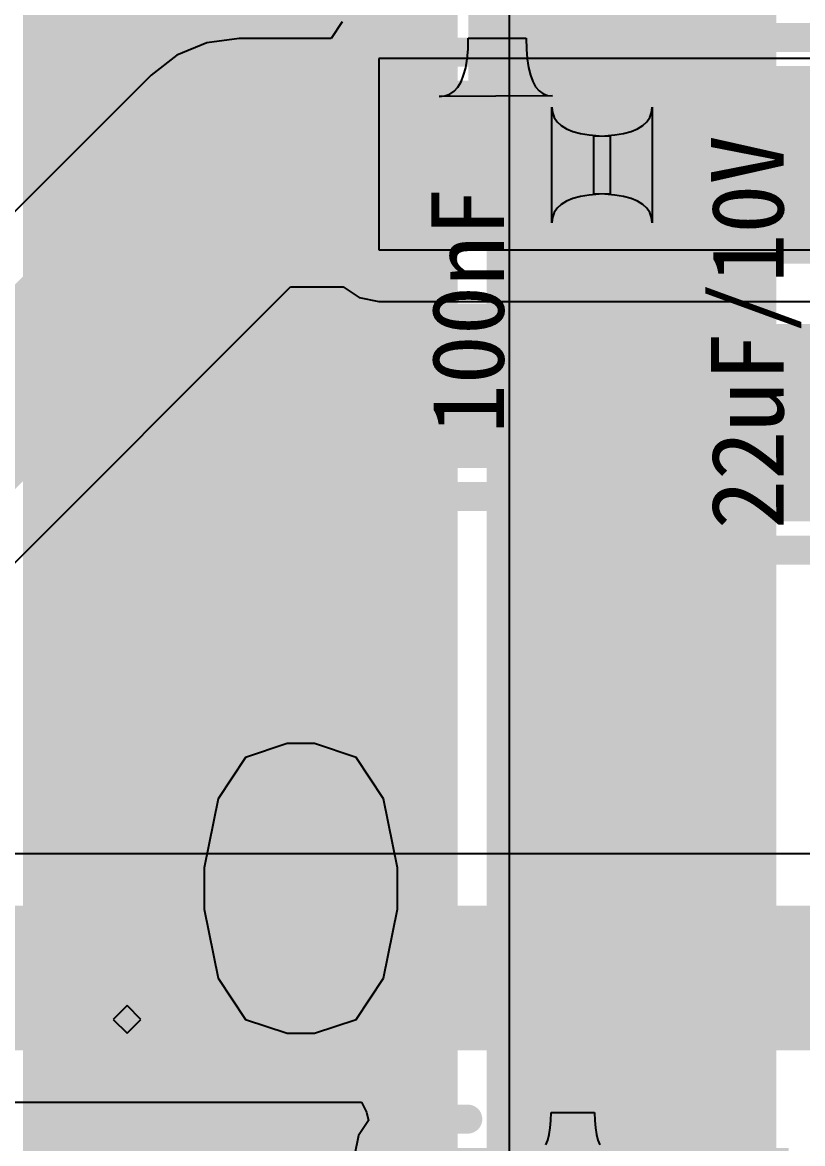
# Model space of a CAD drawing. Header units: millimetres. Extents: x -30 to 3.5, y -1.1 to 91.3.
# Drawn here: x -19.43 to -14.04, y 41.5 to 49.25 of the extents above; entities that cross this region are included whole.
import ezdxf

# ---------------------------------------------------------------- set-up
doc = ezdxf.new("R2010")
doc.units = ezdxf.units.MM
for name, color, linetype in [('BottomLayer', 5, 'Continuous'), ('MultiLayer', 9, 'Continuous'), ('TopLayer', 1, 'Continuous'), ('TopOverlay', 2, 'Continuous'), ('TopPaste', 8, 'Continuous'), ('TopSolder', 216, 'Continuous'), ('ViaHoleLayer', 16, 'Continuous')]:
    doc.layers.add(name, color=color, linetype=linetype)

# ---------------------------------------------------------------- blocks, each defined once
blk = doc.blocks.new('LC_0402_R_15')
at = {"layer": 'TopLayer'}
for points in [[(-0.725, -0.325), (-0.125, -0.325), (-0.725, 0.325), (-0.125, 0.325)], [(0.125, -0.325), (0.725, -0.325), (0.125, 0.325), (0.725, 0.325)]]:
    blk.add_solid(points, dxfattribs=at)
at = {"layer": 'TopOverlay', "const_width": 0.2}
for points in [[(-0.975, 0.575), (-0.3, 0.575)], [(-0.975, -0.575), (-0.975, 0.575)], [(0.3, 0.575), (0.975, 0.575)], [(0.975, -0.575), (0.975, 0.575)], [(-0.975, -0.575), (-0.3, -0.575)], [(0.3, -0.575), (0.975, -0.575)]]:
    blk.add_lwpolyline(points, dxfattribs=at)
at = {"layer": 'TopOverlay', "const_width": 0.1}
for points in [[(-1.025, 0.575, 1), (-0.925, 0.575, 1)], [(-1.025, 0.575, 1), (-0.925, 0.575, 1)], [(-0.35, 0.575, 1), (-0.25, 0.575, 1)], [(0.25, 0.575, 1), (0.35, 0.575, 1)], [(0.925, 0.575, 1), (1.025, 0.575, 1)], [(0.925, 0.575, 1), (1.025, 0.575, 1)], [(-1.025, -0.575, 1), (-0.925, -0.575, 1)], [(-1.025, -0.575, 1), (-0.925, -0.575, 1)], [(-0.35, -0.575, 1), (-0.25, -0.575, 1)], [(0.25, -0.575, 1), (0.35, -0.575, 1)], [(0.925, -0.575, 1), (1.025, -0.575, 1)], [(0.925, -0.575, 1), (1.025, -0.575, 1)]]:
    blk.add_lwpolyline(points, format="xyb", close=True, dxfattribs=at)
at = {"layer": 'TopPaste'}
for points in [[(-0.725, -0.325), (-0.125, -0.325), (-0.725, 0.325), (-0.125, 0.325)], [(0.125, -0.325), (0.725, -0.325), (0.125, 0.325), (0.725, 0.325)]]:
    blk.add_solid(points, dxfattribs=at)
at = {"layer": 'TopSolder'}
for points in [[(-0.7758, -0.3758), (-0.0742, -0.3758), (-0.7758, 0.3758), (-0.0742, 0.3758)], [(0.0742, -0.3758), (0.7758, -0.3758), (0.0742, 0.3758), (0.7758, 0.3758)]]:
    blk.add_solid(points, dxfattribs=at)
blk = doc.blocks.new('LC_0402_R_16')
at = {"layer": 'TopLayer'}
for points in [[(-0.725, -0.325), (-0.125, -0.325), (-0.725, 0.325), (-0.125, 0.325)], [(0.125, -0.325), (0.725, -0.325), (0.125, 0.325), (0.725, 0.325)]]:
    blk.add_solid(points, dxfattribs=at)
at = {"layer": 'TopOverlay', "const_width": 0.2}
for points in [[(-0.3, 0.575), (-0.975, 0.575)], [(-0.975, 0.575), (-0.975, -0.575)], [(0.975, 0.575), (0.3, 0.575)], [(0.975, 0.575), (0.975, -0.575)], [(-0.3, -0.575), (-0.975, -0.575)], [(0.975, -0.575), (0.3, -0.575)]]:
    blk.add_lwpolyline(points, dxfattribs=at)
at = {"layer": 'TopOverlay', "const_width": 0.1}
for points in [[(-1.025, 0.575, 1), (-0.925, 0.575, 1)], [(-1.025, 0.575, 1), (-0.925, 0.575, 1)], [(-0.35, 0.575, 1), (-0.25, 0.575, 1)], [(0.25, 0.575, 1), (0.35, 0.575, 1)], [(0.925, 0.575, 1), (1.025, 0.575, 1)], [(0.925, 0.575, 1), (1.025, 0.575, 1)], [(-1.025, -0.575, 1), (-0.925, -0.575, 1)], [(-1.025, -0.575, 1), (-0.925, -0.575, 1)], [(-0.35, -0.575, 1), (-0.25, -0.575, 1)], [(0.25, -0.575, 1), (0.35, -0.575, 1)], [(0.925, -0.575, 1), (1.025, -0.575, 1)], [(0.925, -0.575, 1), (1.025, -0.575, 1)]]:
    blk.add_lwpolyline(points, format="xyb", close=True, dxfattribs=at)
at = {"layer": 'TopPaste'}
for points in [[(-0.725, -0.325), (-0.125, -0.325), (-0.725, 0.325), (-0.125, 0.325)], [(0.125, -0.325), (0.725, -0.325), (0.125, 0.325), (0.725, 0.325)]]:
    blk.add_solid(points, dxfattribs=at)
at = {"layer": 'TopSolder'}
for points in [[(-0.7758, -0.3758), (-0.0742, -0.3758), (-0.7758, 0.3758), (-0.0742, 0.3758)], [(0.0742, -0.3758), (0.7758, -0.3758), (0.0742, 0.3758), (0.7758, 0.3758)]]:
    blk.add_solid(points, dxfattribs=at)
blk = doc.blocks.new('LC_0603_C_54')
at = {"layer": 'TopLayer'}
for points in [[(-1.235, -0.49), (-0.305, -0.49), (-1.235, 0.49), (-0.305, 0.49)], [(0.305, -0.49), (1.235, -0.49), (0.305, 0.49), (1.235, 0.49)]]:
    blk.add_solid(points, dxfattribs=at)
at = {"layer": 'TopOverlay', "const_width": 0.2}
for points in [[(-1.535, 0.39, -0.414213), (-1.135, 0.79)], [(1.135, 0.79, -0.414213), (1.535, 0.39)], [(-1.135, -0.79, -0.414213), (-1.535, -0.39)], [(1.535, -0.39, -0.414213), (1.135, -0.79)]]:
    blk.add_lwpolyline(points, format="xyb", dxfattribs=at)
for points in [[(-0.4, 0.79), (-1.135, 0.79)], [(1.135, 0.79), (0.4, 0.79)], [(-1.535, -0.39), (-1.535, 0.39)], [(1.535, -0.39), (1.535, 0.39)], [(-0.4, -0.79), (-1.135, -0.79)], [(1.135, -0.79), (0.4, -0.79)]]:
    blk.add_lwpolyline(points, dxfattribs=at)
at = {"layer": 'TopOverlay', "const_width": 0.1}
for points in [[(-1.185, 0.79, 1), (-1.085, 0.79, 1)], [(-1.185, 0.79, 1), (-1.085, 0.79, 1)], [(-0.45, 0.79, 1), (-0.35, 0.79, 1)], [(0.35, 0.79, 1), (0.45, 0.79, 1)], [(1.085, 0.79, 1), (1.185, 0.79, 1)], [(1.085, 0.79, 1), (1.185, 0.79, 1)], [(-1.585, 0.39, 1), (-1.485, 0.39, 1)], [(-1.585, 0.39, 1), (-1.485, 0.39, 1)], [(1.485, 0.39, 1), (1.585, 0.39, 1)], [(1.485, 0.39, 1), (1.585, 0.39, 1)], [(-1.585, -0.39, 1), (-1.485, -0.39, 1)], [(-1.585, -0.39, 1), (-1.485, -0.39, 1)], [(1.485, -0.39, 1), (1.585, -0.39, 1)], [(1.485, -0.39, 1), (1.585, -0.39, 1)], [(-1.185, -0.79, 1), (-1.085, -0.79, 1)], [(-1.185, -0.79, 1), (-1.085, -0.79, 1)], [(-0.45, -0.79, 1), (-0.35, -0.79, 1)], [(0.35, -0.79, 1), (0.45, -0.79, 1)], [(1.085, -0.79, 1), (1.185, -0.79, 1)], [(1.085, -0.79, 1), (1.185, -0.79, 1)]]:
    blk.add_lwpolyline(points, format="xyb", close=True, dxfattribs=at)
at = {"layer": 'TopPaste'}
for points in [[(-1.235, -0.49), (-0.305, -0.49), (-1.235, 0.49), (-0.305, 0.49)], [(0.305, -0.49), (1.235, -0.49), (0.305, 0.49), (1.235, 0.49)]]:
    blk.add_solid(points, dxfattribs=at)
at = {"layer": 'TopSolder'}
for points in [[(-1.3366, -0.5916), (-0.2034, -0.5916), (-1.3366, 0.5916), (-0.2034, 0.5916)], [(0.2034, -0.5916), (1.3366, -0.5916), (0.2034, 0.5916), (1.3366, 0.5916)]]:
    blk.add_solid(points, dxfattribs=at)
blk = doc.blocks.new('LC_0805_C_56')
at = {"layer": 'TopLayer'}
for points in [[(-1.47, -0.735), (-0.31, -0.735), (-1.47, 0.735), (-0.31, 0.735)], [(0.31, -0.735), (1.47, -0.735), (0.31, 0.735), (1.47, 0.735)]]:
    blk.add_solid(points, dxfattribs=at)
at = {"layer": 'TopOverlay', "const_width": 0.2}
for points in [[(-1.77, 0.635, -0.414214), (-1.37, 1.035)], [(1.37, 1.035, -0.414213), (1.77, 0.635)], [(-1.37, -1.035, -0.414213), (-1.77, -0.635)], [(1.77, -0.635, -0.414214), (1.37, -1.035)]]:
    blk.add_lwpolyline(points, format="xyb", dxfattribs=at)
for points in [[(-0.45, 1.035), (-1.37, 1.035)], [(1.37, 1.035), (0.45, 1.035)], [(-1.77, -0.635), (-1.77, 0.635)], [(1.77, -0.635), (1.77, 0.635)], [(-0.45, -1.035), (-1.37, -1.035)], [(1.37, -1.035), (0.45, -1.035)]]:
    blk.add_lwpolyline(points, dxfattribs=at)
at = {"layer": 'TopOverlay', "const_width": 0.1}
for points in [[(-1.42, 1.035, 1), (-1.32, 1.035, 1)], [(-1.42, 1.035, 1), (-1.32, 1.035, 1)], [(-0.5, 1.035, 1), (-0.4, 1.035, 1)], [(0.4, 1.035, 1), (0.5, 1.035, 1)], [(1.32, 1.035, 1), (1.42, 1.035, 1)], [(1.32, 1.035, 1), (1.42, 1.035, 1)], [(-1.82, 0.635, 1), (-1.72, 0.635, 1)], [(-1.82, 0.635, 1), (-1.72, 0.635, 1)], [(1.72, 0.635, 1), (1.82, 0.635, 1)], [(1.72, 0.635, 1), (1.82, 0.635, 1)], [(-1.82, -0.635, 1), (-1.72, -0.635, 1)], [(-1.82, -0.635, 1), (-1.72, -0.635, 1)], [(1.72, -0.635, 1), (1.82, -0.635, 1)], [(1.72, -0.635, 1), (1.82, -0.635, 1)], [(-1.42, -1.035, 1), (-1.32, -1.035, 1)], [(-1.42, -1.035, 1), (-1.32, -1.035, 1)], [(-0.5, -1.035, 1), (-0.4, -1.035, 1)], [(0.4, -1.035, 1), (0.5, -1.035, 1)], [(1.32, -1.035, 1), (1.42, -1.035, 1)], [(1.32, -1.035, 1), (1.42, -1.035, 1)]]:
    blk.add_lwpolyline(points, format="xyb", close=True, dxfattribs=at)
at = {"layer": 'TopPaste'}
for points in [[(-1.47, -0.735), (-0.31, -0.735), (-1.47, 0.735), (-0.31, 0.735)], [(0.31, -0.735), (1.47, -0.735), (0.31, 0.735), (1.47, 0.735)]]:
    blk.add_solid(points, dxfattribs=at)
at = {"layer": 'TopSolder'}
for points in [[(-1.5716, -0.8366), (-0.2084, -0.8366), (-1.5716, 0.8366), (-0.2084, 0.8366)], [(0.2084, -0.8366), (1.5716, -0.8366), (0.2084, 0.8366), (1.5716, 0.8366)]]:
    blk.add_solid(points, dxfattribs=at)

msp = doc.modelspace()

# ---------------------------------------------------------------- linework, layer by layer
at = {"layer": 'BottomLayer'}
msp.add_line((-16.064, 29.5248), (-16.064, 82.78), dxfattribs=at)
for points, const_width in [([(-17.923, 29.3784), (-17.923, 83.55)], 3), ([(-15.223, 36.8696), (-15.223, 51.943)], 2)]:
    msp.add_lwpolyline(points, dxfattribs=dict(at, const_width=const_width))
at = {"layer": 'BottomLayer', "const_width": 0.3}
for points in [[(-15.5424, 46.8122, 1), (-15.2424, 46.8122, 1)], [(-14.9328, 45.9232, 1), (-14.6328, 45.9232, 1)], [(-15.8726, 45.4152, 1), (-15.5726, 45.4152, 1)], [(-15.2122, 44.6278, 1), (-14.9122, 44.6278, 1)], [(-15.9996, 43.942, 1), (-15.6996, 43.942, 1)], [(-14.8058, 43.9166, 1), (-14.5058, 43.9166, 1)]]:
    msp.add_lwpolyline(points, format="xyb", close=True, dxfattribs=at)
at = {"layer": 'MultiLayer', "const_width": 0.3}
for points in [[(-15.5424, 46.8122, 1), (-15.2424, 46.8122, 1)], [(-14.9328, 45.9232, 1), (-14.6328, 45.9232, 1)], [(-15.8726, 45.4152, 1), (-15.5726, 45.4152, 1)], [(-15.2122, 44.6278, 1), (-14.9122, 44.6278, 1)], [(-15.9996, 43.942, 1), (-15.6996, 43.942, 1)], [(-14.8058, 43.9166, 1), (-14.5058, 43.9166, 1)]]:
    msp.add_lwpolyline(points, format="xyb", close=True, dxfattribs=at)
at = {"layer": 'TopLayer'}
for p, q in [((-17.2195, 49.2489), (-17.2968, 49.1333)), ((-18.1536, 49.1041), (-18.3603, 49.0185)), ((-17.9317, 49.1333), (-18.1536, 49.1041)), ((-17.2968, 49.1333), (-17.9317, 49.1333)), ((-16.3514, 49.0613), (-16.3494, 49.1377)), ((-16.3494, 49.1377), (-15.9494, 49.1377)), ((-15.9494, 49.1377), (-15.9476, 49.0617)), ((-18.3603, 49.0185), (-18.5379, 48.8822)), ((-16.3574, 48.9929), (-16.3514, 49.0613)), ((-15.9476, 49.0617), (-15.9422, 48.9937)), ((-12.3987, 48.9966), (-16.9672, 48.9966)), ((-16.9672, 48.9966), (-16.9672, 48.8696)), ((-16.3814, 48.8801), (-16.3674, 48.9325)), ((-16.3674, 48.9325), (-16.3574, 48.9929)), ((-15.9422, 48.9937), (-15.9332, 48.9337)), ((-15.9332, 48.9337), (-15.9206, 48.8817)), ((-18.5379, 48.8822), (-26.5019, 40.9182)), ((-16.9672, 48.8696), (-16.9672, 48.7426)), ((-16.3994, 48.8358), (-16.3814, 48.8801)), ((-15.9206, 48.8817), (-15.9044, 48.8377)), ((-16.4474, 48.7713), (-16.4214, 48.7995)), ((-16.4214, 48.7995), (-16.3994, 48.8358)), ((-15.9044, 48.8377), (-15.8846, 48.8017)), ((-15.8846, 48.8017), (-15.8612, 48.7737)), ((-16.9672, 48.7426), (-16.9672, 47.6758)), ((-16.5494, 48.7347), (-16.5114, 48.7388)), ((-15.7693, 48.7377), (-16.5494, 48.7347)), ((-16.5114, 48.7388), (-16.4774, 48.751)), ((-16.4774, 48.751), (-16.4474, 48.7713)), ((-15.8612, 48.7737), (-15.8341, 48.7537)), ((-15.8341, 48.7537), (-15.8035, 48.7417)), ((-15.8035, 48.7417), (-15.7693, 48.7377)), ((-15.7723, 47.861), (-15.7723, 48.661)), ((-15.7723, 48.661), (-15.7683, 48.623)), ((-15.7683, 48.623), (-15.7562, 48.589)), ((-15.0958, 48.589), (-15.0837, 48.623)), ((-15.0837, 48.623), (-15.0797, 48.661)), ((-15.0797, 48.661), (-15.0797, 47.861)), ((-15.7562, 48.589), (-15.7361, 48.559)), ((-15.7361, 48.559), (-15.7079, 48.533)), ((-15.1441, 48.533), (-15.1159, 48.559)), ((-15.1159, 48.559), (-15.0958, 48.589)), ((-15.7079, 48.533), (-15.6716, 48.511)), ((-15.6716, 48.511), (-15.6273, 48.493)), ((-15.6273, 48.493), (-15.5749, 48.479)), ((-15.5749, 48.479), (-15.5144, 48.469)), ((-15.5144, 48.469), (-15.4459, 48.463)), ((-15.4061, 48.463), (-15.3376, 48.469)), ((-15.3376, 48.469), (-15.2771, 48.479)), ((-15.2771, 48.479), (-15.2247, 48.493)), ((-15.2247, 48.493), (-15.1804, 48.511)), ((-15.1804, 48.511), (-15.1441, 48.533)), ((-15.4827, 48.461), (-15.4061, 48.463)), ((-15.4827, 48.061), (-15.4827, 48.461)), ((-15.4459, 48.463), (-15.3693, 48.461)), ((-15.3693, 48.461), (-15.3693, 48.061)), ((-15.6716, 48.011), (-15.7079, 47.989)), ((-15.6273, 48.029), (-15.6716, 48.011)), ((-15.5749, 48.043), (-15.6273, 48.029)), ((-15.5144, 48.053), (-15.5749, 48.043)), ((-15.4459, 48.059), (-15.5144, 48.053)), ((-15.4061, 48.059), (-15.4827, 48.061)), ((-15.3693, 48.061), (-15.4459, 48.059)), ((-15.3376, 48.053), (-15.4061, 48.059)), ((-15.2771, 48.043), (-15.3376, 48.053)), ((-15.2247, 48.029), (-15.2771, 48.043)), ((-15.1804, 48.011), (-15.2247, 48.029)), ((-15.1441, 47.989), (-15.1804, 48.011)), ((-15.7562, 47.933), (-15.7683, 47.899)), ((-15.7361, 47.963), (-15.7562, 47.933)), ((-15.7079, 47.989), (-15.7361, 47.963)), ((-15.1159, 47.963), (-15.1441, 47.989)), ((-15.0958, 47.933), (-15.1159, 47.963)), ((-15.0837, 47.899), (-15.0958, 47.933)), ((-15.7683, 47.899), (-15.7723, 47.861)), ((-15.0797, 47.861), (-15.0837, 47.899)), ((-16.9672, 47.6758), (-11.5524, 47.6758)), ((-25.4583, 39.5369), (-17.5765, 47.4187)), ((-17.5765, 47.4187), (-17.2124, 47.4187)), ((-17.2124, 47.4187), (-17.1038, 47.3461)), ((-17.1038, 47.3461), (-16.9672, 47.3189)), ((-16.9672, 47.3189), (-11.5524, 47.3189)), ((-10.9723, 43.5039), (-20.1669, 43.5039)), ((-19.8118, 41.7893), (-17.087, 41.7893)), ((-17.087, 41.7893), (-17.0524, 41.7195)), ((-17.0383, 41.6623), (-17.1075, 41.5588)), ((-17.0524, 41.7195), (-17.0383, 41.6623)), ((-15.7837, 41.6109), (-15.7793, 41.6619)), ((-15.7793, 41.6619), (-15.7778, 41.7189)), ((-15.7778, 41.7189), (-15.4778, 41.7189)), ((-15.4778, 41.7189), (-15.4763, 41.6619)), ((-15.4763, 41.6619), (-15.4719, 41.6109)), ((-15.791, 41.5659), (-15.7837, 41.6109)), ((-15.4719, 41.6109), (-15.4646, 41.5659)), ((-17.1075, 41.5588), (-17.1347, 41.4222)), ((-15.8145, 41.4939), (-15.8013, 41.5269)), ((-15.8013, 41.5269), (-15.791, 41.5659)), ((-15.4646, 41.5659), (-15.4543, 41.5269)), ((-15.4543, 41.5269), (-15.4411, 41.4939))]:
    msp.add_line(p, q, dxfattribs=at)
for points, const_width in [([(-16.1494, 48.3826), (-16.1494, 50.3936)], 0.4), ([(-26.3156, 39.8921), (-17.9317, 48.276)], 1), ([(-17.9317, 48.276), (-16.256, 48.276)], 1), ([(-16.256, 48.276), (-16.1494, 48.3826)], 0.4), ([(-16.256, 48.276), (-16.241, 48.261)], 0.4), ([(-16.241, 48.261), (-12.2682, 48.261)], 0.4), ([(-14.351, 46.482), (-9.4001, 46.482)], 1), ([(-20.1669, 42.6466), (-10.6172, 42.6466)], 1), ([(-15.9004, 42.3418), (-15.6278, 42.0692)], 0.3), ([(-15.6278, 41.0972), (-15.6278, 42.0692)], 0.3)]:
    msp.add_lwpolyline(points, dxfattribs=dict(at, const_width=const_width))
for points, const_width in [([(-18.1817, 48.276, 1), (-17.6817, 48.276, 1)], 0.5), ([(-18.1817, 48.276, 1), (-17.6817, 48.276, 1)], 0.5), ([(-16.506, 48.276, 1), (-16.006, 48.276, 1)], 0.5), ([(-16.2494, 48.3826, 1), (-16.0494, 48.3826, 1)], 0.2), ([(-16.2494, 48.3826, 1), (-16.0494, 48.3826, 1)], 0.2), ([(-16.356, 48.276, 1), (-16.156, 48.276, 1)], 0.2), ([(-16.356, 48.276, 1), (-16.156, 48.276, 1)], 0.2), ([(-16.341, 48.261, 1), (-16.141, 48.261, 1)], 0.2), ([(-16.341, 48.261, 1), (-16.141, 48.261, 1)], 0.2), ([(-15.5424, 46.8122, 1), (-15.2424, 46.8122, 1)], 0.3), ([(-14.601, 46.482, 1), (-14.101, 46.482, 1)], 0.5), ([(-14.9328, 45.9232, 1), (-14.6328, 45.9232, 1)], 0.3), ([(-15.8726, 45.4152, 1), (-15.5726, 45.4152, 1)], 0.3), ([(-15.2122, 44.6278, 1), (-14.9122, 44.6278, 1)], 0.3), ([(-15.9996, 43.942, 1), (-15.6996, 43.942, 1)], 0.3), ([(-14.8058, 43.9166, 1), (-14.5058, 43.9166, 1)], 0.3), ([(-15.9754, 42.3418, 1), (-15.8254, 42.3418, 1)], 0.15), ([(-15.7028, 42.0692, 1), (-15.5528, 42.0692, 1)], 0.15), ([(-15.7028, 42.0692, 1), (-15.5528, 42.0692, 1)], 0.15)]:
    msp.add_lwpolyline(points, format="xyb", close=True, dxfattribs=dict(at, const_width=const_width))
at = {"layer": 'TopOverlay'}
for p, q in [((-17.6005, 44.2652), (-17.8862, 44.17)), ((-17.4101, 44.2652), (-17.6005, 44.2652)), ((-17.1244, 44.17), (-17.4101, 44.2652)), ((-17.8862, 44.17), (-18.0766, 43.8843)), ((-16.934, 43.8843), (-17.1244, 44.17)), ((-18.0766, 43.8843), (-18.1718, 43.4082)), ((-16.8388, 43.4082), (-16.934, 43.8843)), ((-18.1718, 43.4082), (-18.1718, 43.1226)), ((-16.8388, 43.1226), (-16.8388, 43.4082)), ((-18.1718, 43.1226), (-18.0766, 42.6465)), ((-16.934, 42.6465), (-16.8388, 43.1226)), ((-18.0766, 42.6465), (-17.8862, 42.3608)), ((-17.1244, 42.3608), (-16.934, 42.6465)), ((-18.7051, 42.456), (-18.8003, 42.3608)), ((-18.6098, 42.3608), (-18.7051, 42.456)), ((-18.8003, 42.3608), (-18.7051, 42.2656)), ((-18.7051, 42.2656), (-18.6098, 42.3608)), ((-17.8862, 42.3608), (-17.6005, 42.2656)), ((-17.4101, 42.2656), (-17.1244, 42.3608)), ((-17.6005, 42.2656), (-17.4101, 42.2656))]:
    msp.add_line(p, q, dxfattribs=at)
at = {"layer": 'ViaHoleLayer', "const_width": 0.2}
for points in [[(-15.4924, 46.8122, 1), (-15.2924, 46.8122, 1)], [(-14.8828, 45.9232, 1), (-14.6828, 45.9232, 1)], [(-15.8226, 45.4152, 1), (-15.6226, 45.4152, 1)], [(-15.1622, 44.6278, 1), (-14.9622, 44.6278, 1)], [(-15.9496, 43.942, 1), (-15.7496, 43.942, 1)], [(-14.7558, 43.9166, 1), (-14.5558, 43.9166, 1)]]:
    msp.add_lwpolyline(points, format="xyb", close=True, dxfattribs=at)

# ---------------------------------------------------------------- block references
for name, p, rotation in [('LC_0805_C_56', (-14.351, 47.372), 270), ('LC_0603_C_54', (-16.256, 47.506), 270), ('LC_0402_R_15', (-16.0528, 41.0972), 360), ('LC_0402_R_16', (-14.0648, 41.0972), 180)]:
    msp.add_blockref(name, p, dxfattribs=dict(rotation=rotation))

# ---------------------------------------------------------------- texts
at = {"layer": 'TopOverlay'}
for s, p in [('22uF/10V', (-14.1732, 45.7454)), ('100nF', (-16.1036, 46.4058))]:
    msp.add_text(s, height=0.5, rotation=90, dxfattribs=at).set_placement(p)

doc.saveas('drawing.dxf')
